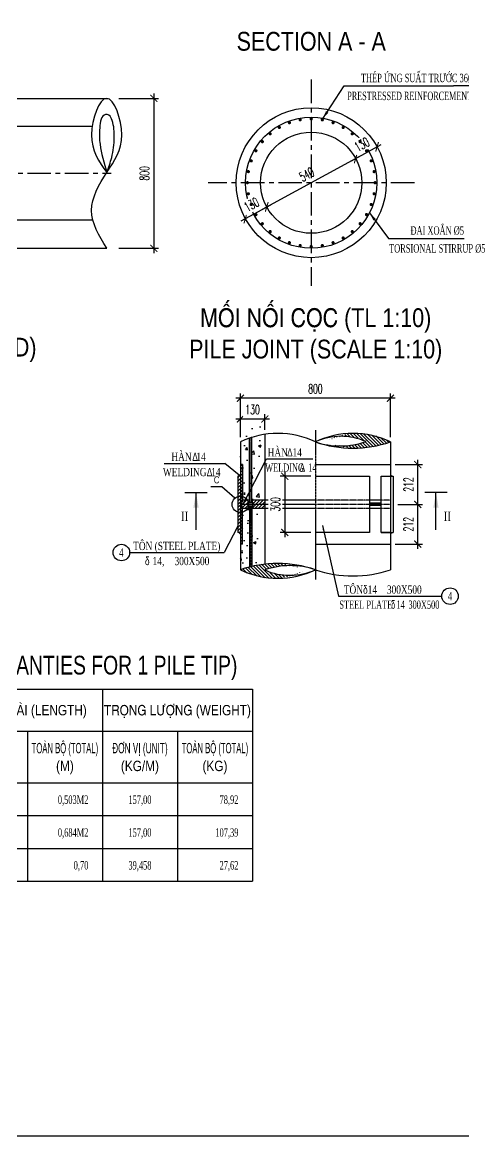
# Model space of a CAD drawing. Extents: x -687 to 808890, y -259 to 107959.
# Drawn here: x 770627 to 772981, y 62222 to 68161 of the extents above; entities that cross this region are included whole.
import ezdxf
from ezdxf.enums import TextEntityAlignment as Align

# ---------------------------------------------------------------- set-up
doc = ezdxf.new("R2010")
doc.units = 0
doc.header["$MEASUREMENT"] = 0
doc.header["$PDMODE"] = 3
doc.linetypes.add('CENTER', pattern=[2, 1.25, -0.25, 0.25, -0.25])
doc.linetypes.add('HIDDEN', pattern=[0.375, 0.25, -0.125])
doc.layers.get('0').update_dxf_attribs({"color": 3, "linetype": 'CONTINUOUS'})
doc.layers.get('DEFPOINTS').update_dxf_attribs({"linetype": 'CONTINUOUS'})
for name, color, linetype in [('HARCH', 9, 'CONTINUOUS'), ('Hatch', 5, 'CONTINUOUS'), ('khuat', 8, 'HIDDEN'), ('Kich thuoc', 4, 'CONTINUOUS'), ('KTHUOC', 2, 'CONTINUOUS'), ('Manh', 9, 'CONTINUOUS'), ('Net vang', 2, 'CONTINUOUS'), ('Text', 3, 'CONTINUOUS'), ('Thep chu', 1, 'CONTINUOUS'), ('Thep dai', 6, 'CONTINUOUS'), ('Tim', 8, 'CENTER'), ('VIEN', 3, 'CONTINUOUS')]:
    doc.layers.add(name, color=color, linetype=linetype)
doc.styles.add('DIM', font='isocp.shx')
doc.styles.add('HOA', font='Vhavan.ttf')
doc.styles.add('Kichthuoc', font='romans.shx', dxfattribs={"width": 0.6})
doc.styles.get("Standard").update_dxf_attribs({"font": 'vntimeh.shx', "width": 0.65})
doc.styles.add('SYMBOL', font='greeks.shx', dxfattribs={"width": 0.8})
doc.styles.add('Ten', font='Vharialn.ttf')
doc.linetypes.add('WELD', pattern='A,0.3,[130,ltypeshp.shx,S=0.25,R=0,X=0,Y=0.25],0.3', length=0.6)
doc.dimstyles.new('10a', dxfattribs={"dimscale": 200, "dimtxt": 0.22, "dimasz": 0.12, "dimexe": 0.12, "dimexo": 0.12, "dimgap": 0.1, "dimtad": 1, "dimdec": 0, "dimlfac": 0.5, "dimzin": 0, "dimdsep": 46, "dimtxsty": 'DIM', "dimblk": 'OBLIQUE', "dimcen": 0.09, "dimdle": 0.12, "dimclrd": 4, "dimclre": 4, "dimclrt": 3, "dimadec": 0, "dimazin": 0, "dimtfac": 1, "dimtdec": 0, "dimtmove": 0, "dimatfit": 0, "dimfxl": 1, "dimtolj": 1, "dimtzin": 0, "dimarcsym": 0})
doc.dimstyles.new('Dim 250', dxfattribs={"dimscale": 250, "dimtxt": 0.2, "dimasz": 0.15, "dimexe": 0.1, "dimexo": 0.1, "dimgap": 0.1, "dimtad": 1, "dimdec": 0, "dimlfac": -1, "dimzin": 0, "dimdsep": 46, "dimtxsty": 'Kichthuoc', "dimblk": 'ARCHTICK', "dimcen": 0.1, "dimdle": 0.1, "dimclrd": 4, "dimclre": 4, "dimclrt": 3, "dimadec": 0, "dimazin": 0, "dimtfac": 1, "dimtdec": 0, "dimtix": 1, "dimtmove": 2, "dimatfit": 3, "dimfxl": 1, "dimtfill": 1, "dimtolj": 1, "dimtzin": 0, "dimarcsym": 0})
doc.dimstyles.new('Le 250', dxfattribs={"dimscale": 250, "dimtxt": 0.22, "dimasz": 0.18, "dimexe": 0.1, "dimexo": 0.2, "dimgap": 0.1, "dimtad": 1, "dimdec": 0, "dimzin": 0, "dimdsep": 46, "dimtxsty": 'Kichthuoc', "dimblk": 'ARCHTICK', "dimcen": 0, "dimdle": 0.1, "dimclrd": 2, "dimclre": 2, "dimclrt": 256, "dimadec": 0, "dimazin": 0, "dimtfac": 1, "dimtdec": 0, "dimtix": 1, "dimtmove": 2, "dimatfit": 3, "dimfxl": 1, "dimtolj": 1, "dimtzin": 0, "dimarcsym": 0})
pattern_1 = [(135, (761014.759, 66771.763), (-8.838835, -8.838835), [])]

# ---------------------------------------------------------------- blocks, each defined once
blk = doc.blocks.new('_ArchTick')
at = {"color": 0, "linetype": 'ByBlock', "const_width": 0.15}
blk.add_lwpolyline([(-0.5, -0.5), (0.5, 0.5)], dxfattribs=at)
blk = doc.blocks.new('*D213')
at = {"layer": 'DEFPOINTS', "color": 0}
for p in [(771116, 67755.4), (771116, 66955.4), (771328.2, 66955.4)]:
    blk.add_point(p, dxfattribs=at)
at = {"layer": 'Kich thuoc', "color": 4, "lineweight": -2}
for p, q in [((771328.2, 67780.4), (771328.2, 66930.4)), ((771141, 67755.4), (771353.2, 67755.4)), ((771141, 66955.4), (771353.2, 66955.4))]:
    blk.add_line(p, q, dxfattribs=at)
at = {"layer": 'Kich thuoc', "color": 4, "lineweight": -2, "xscale": 37.5, "yscale": 37.5, "zscale": 37.5}
for p, rotation in [((771328.2, 67755.4), 90), ((771328.2, 66955.4), 270)]:
    blk.add_blockref('_ArchTick', p, dxfattribs=dict(at, rotation=rotation))
at = {"layer": 'Kich thuoc', "color": 3, "insert": (771278.2, 67355.4), "char_height": 50, "attachment_point": 5, "rotation": 90, "style": 'Kichthuoc', "bg_fill": 3, "box_fill_scale": 1.25, "bg_fill_color": 9, "bg_fill_true_color": 13158600, "bg_fill_transparency": 0}
blk.add_mtext('\\A1;800', dxfattribs=at)
blk = doc.blocks.new('*D224')
at = {"layer": 'Kich thuoc', "color": 4, "lineweight": -2}
for p, q in [((771794.3, 67102.1), (771952.4, 67188.2)), ((771942.4, 67154.3), (771942.4, 67154.3)), ((771828.2, 67092.1), (771828.2, 67092.1))]:
    blk.add_line(p, q, dxfattribs=at)
at = {"layer": 'Kich thuoc', "color": 4, "lineweight": -2, "xscale": 37.5, "yscale": 37.5, "zscale": 37.5}
for p, rotation in [((771930.4, 67176.2), 28.58698925842274), ((771816.3, 67114), 208.5869892584228)]:
    blk.add_blockref('_ArchTick', p, dxfattribs=dict(at, rotation=rotation))
at = {"layer": 'Kich thuoc', "color": 3, "insert": (771849.4, 67189), "char_height": 50, "attachment_point": 5, "rotation": 28.58699, "style": 'Kichthuoc', "bg_fill": 3, "box_fill_scale": 1.25, "bg_fill_color": 9, "bg_fill_true_color": 13158600, "bg_fill_transparency": 14498124}
blk.add_mtext('\\A1;130', dxfattribs=at)
at = {"layer": 'DEFPOINTS', "color": 0}
for p in [(771930.4, 67176.2), (771930.4, 67176.2), (771816.3, 67114)]:
    blk.add_point(p, dxfattribs=at)
blk = doc.blocks.new('*D225')
at = {"layer": 'DEFPOINTS', "color": 0}
for p in [(772404.6, 67434.6), (772404.6, 67434.6), (771930.4, 67176.2)]:
    blk.add_point(p, dxfattribs=at)
at = {"layer": 'Kich thuoc', "color": 4, "lineweight": -2}
for p, q in [((771908.5, 67164.3), (772426.5, 67446.6)), ((772416.5, 67412.7), (772416.5, 67412.7)), ((771942.4, 67154.3), (771942.4, 67154.3))]:
    blk.add_line(p, q, dxfattribs=at)
at = {"layer": 'Kich thuoc', "color": 4, "lineweight": -2, "xscale": 37.5, "yscale": 37.5, "zscale": 37.5}
for p, rotation in [((772404.6, 67434.6), 28.58698925857877), ((771930.4, 67176.2), 208.5869892585787)]:
    blk.add_blockref('_ArchTick', p, dxfattribs=dict(at, rotation=rotation))
at = {"layer": 'Kich thuoc', "color": 3, "insert": (772143.6, 67349.3), "char_height": 50, "attachment_point": 5, "rotation": 28.58699, "style": 'Kichthuoc', "bg_fill": 3, "box_fill_scale": 1.25, "bg_fill_color": 9, "bg_fill_true_color": 13158600, "bg_fill_transparency": 11732736}
blk.add_mtext('\\A1;540', dxfattribs=at)
blk = doc.blocks.new('*D226')
at = {"layer": 'Kich thuoc', "color": 4, "lineweight": -2}
for p, q in [((772382.6, 67422.6), (772540.7, 67508.8)), ((772530.7, 67474.9), (772530.7, 67474.9)), ((772416.5, 67412.7), (772416.5, 67412.7))]:
    blk.add_line(p, q, dxfattribs=at)
at = {"layer": 'Kich thuoc', "color": 4, "lineweight": -2, "xscale": 37.5, "yscale": 37.5, "zscale": 37.5}
for p, rotation in [((772518.7, 67496.8), 28.58698925876108), ((772404.6, 67434.6), 208.5869892587611)]:
    blk.add_blockref('_ArchTick', p, dxfattribs=dict(at, rotation=rotation))
at = {"layer": 'Kich thuoc', "color": 3, "insert": (772437.7, 67509.6), "char_height": 50, "attachment_point": 5, "rotation": 28.58699, "style": 'Kichthuoc', "bg_fill": 3, "box_fill_scale": 1.25, "bg_fill_color": 9, "bg_fill_true_color": 13158600, "bg_fill_transparency": 14907884}
blk.add_mtext('\\A1;130', dxfattribs=at)
at = {"layer": 'DEFPOINTS', "color": 0}
for p in [(772518.7, 67496.8), (772518.7, 67496.8), (772404.6, 67434.6)]:
    blk.add_point(p, dxfattribs=at)
blk = doc.blocks.new('*D375')
at = {"layer": 'DEFPOINTS', "color": 0}
for p in [(771919.7, 65962.3), (771789.7, 65922.9)]:
    blk.add_point(p, dxfattribs=at)
at = {"layer": 'Kich thuoc', "color": 4, "lineweight": -2}
for p, q in [((771944.7, 66045), (771764.7, 66045)), ((771789.7, 65947.9), (771789.7, 66070)), ((771919.7, 65987.3), (771919.7, 66070))]:
    blk.add_line(p, q, dxfattribs=at)
at = {"layer": 'Kich thuoc', "color": 4, "lineweight": -2, "xscale": 37.5, "yscale": 37.5, "zscale": 37.5, "rotation": 180}
blk.add_blockref('_ArchTick', (771789.7, 66045), dxfattribs=at)
at = {"layer": 'Kich thuoc', "color": 4, "lineweight": -2, "xscale": 37.5, "yscale": 37.5, "zscale": 37.5}
blk.add_blockref('_ArchTick', (771919.7, 66045), dxfattribs=at)
at = {"layer": 'Kich thuoc', "color": 3, "insert": (771854.7, 66095), "char_height": 50, "attachment_point": 5, "style": 'Kichthuoc', "bg_fill": 3, "box_fill_scale": 1.25, "bg_fill_color": 9, "bg_fill_true_color": 13158600, "bg_fill_transparency": 4342556}
blk.add_mtext('\\A1;130', dxfattribs=at)
at = {"layer": 'DEFPOINTS', "color": 0}
blk.add_point((771789.7, 66045), dxfattribs=at)
blk = doc.blocks.new('Cati-i')
at = {"layer": 'Text'}
for p, q in [((-3, 0), (3, 0)), ((0, -10), (0, 0))]:
    blk.add_line(p, q, dxfattribs=at)
blk.add_solid([(-0.7, -4.03), (0.7, -4.03), (0, 0)], dxfattribs=at)
at = {"layer": 'Text', "width": 0.8}
blk.add_attdef('I', text='', height=2.5, dxfattribs=at).set_placement((-3.04, -7.62), align=Align.CENTER)
blk = doc.blocks.new('*D376')
at = {"layer": 'DEFPOINTS', "color": 0}
for p in [(772603.7, 65589.8), (772735.2, 65589.8), (772589.7, 65377.8)]:
    blk.add_point(p, dxfattribs=at)
at = {"layer": 'Kich thuoc', "color": 4, "lineweight": -2}
for p, q in [((772628.7, 65589.8), (772760.2, 65589.8)), ((772735.2, 65352.8), (772735.2, 65614.8)), ((772614.7, 65377.8), (772760.2, 65377.8))]:
    blk.add_line(p, q, dxfattribs=at)
at = {"layer": 'Kich thuoc', "color": 4, "lineweight": -2, "xscale": 37.5, "yscale": 37.5, "zscale": 37.5}
for p, rotation in [((772735.2, 65589.8), 90), ((772735.2, 65377.8), 270)]:
    blk.add_blockref('_ArchTick', p, dxfattribs=dict(at, rotation=rotation))
at = {"layer": 'Kich thuoc', "color": 3, "insert": (772685.2, 65483.8), "char_height": 50, "attachment_point": 5, "rotation": 90, "style": 'Kichthuoc', "bg_fill": 3, "box_fill_scale": 1.25, "bg_fill_color": 9, "bg_fill_true_color": 13158600, "bg_fill_transparency": 12586764}
blk.add_mtext('\\A1;212', dxfattribs=at)
blk = doc.blocks.new('*D377')
at = {"layer": 'DEFPOINTS', "color": 0}
for p in [(772589.7, 65801.8), (772735.2, 65801.8), (772603.7, 65589.8)]:
    blk.add_point(p, dxfattribs=at)
at = {"layer": 'Kich thuoc', "color": 4, "lineweight": -2}
for p, q in [((772735.2, 65564.8), (772735.2, 65826.8)), ((772614.7, 65801.8), (772760.2, 65801.8)), ((772628.7, 65589.8), (772760.2, 65589.8))]:
    blk.add_line(p, q, dxfattribs=at)
at = {"layer": 'Kich thuoc', "color": 4, "lineweight": -2, "xscale": 37.5, "yscale": 37.5, "zscale": 37.5}
for p, rotation in [((772735.2, 65801.8), 90), ((772735.2, 65589.8), 270)]:
    blk.add_blockref('_ArchTick', p, dxfattribs=dict(at, rotation=rotation))
at = {"layer": 'Kich thuoc', "color": 3, "insert": (772685.2, 65695.8), "char_height": 50, "attachment_point": 5, "rotation": 90, "style": 'Kichthuoc', "bg_fill": 3, "box_fill_scale": 1.25, "bg_fill_color": 9, "bg_fill_true_color": 13158600, "bg_fill_transparency": 12585216}
blk.add_mtext('\\A1;212', dxfattribs=at)
blk = doc.blocks.new('_Oblique')
at = {"color": 0, "linetype": 'ByBlock', "lineweight": -2}
blk.add_line((-0.5, -0.5), (0.5, 0.5), dxfattribs=at)
blk = doc.blocks.new('*D378')
at = {"layer": 'DEFPOINTS', "color": 0}
for p in [(772189.7, 65739.8), (772026.3, 65439.8), (772189.7, 65439.8)]:
    blk.add_point(p, dxfattribs=at)
at = {"layer": 'Kich thuoc', "color": 4, "lineweight": -2}
for p, q in [((772026.3, 65764.8), (772026.3, 65414.8)), ((772164.7, 65739.8), (772001.3, 65739.8)), ((772164.7, 65439.8), (772001.3, 65439.8))]:
    blk.add_line(p, q, dxfattribs=at)
at = {"layer": 'Kich thuoc', "color": 4, "lineweight": -2, "xscale": 37.5, "yscale": 37.5, "zscale": 37.5}
for p, rotation in [((772026.3, 65739.8), 90), ((772026.3, 65439.8), 270)]:
    blk.add_blockref('_ArchTick', p, dxfattribs=dict(at, rotation=rotation))
at = {"layer": 'Kich thuoc', "color": 3, "insert": (771976.3, 65589.8), "char_height": 50, "attachment_point": 5, "rotation": 90, "style": 'Kichthuoc', "bg_fill": 3, "box_fill_scale": 1.25, "bg_fill_color": 9, "bg_fill_true_color": 13158600, "bg_fill_transparency": 2239608}
blk.add_mtext('\\A1;300', dxfattribs=at)
blk = doc.blocks.new('*D379')
at = {"layer": 'DEFPOINTS', "color": 0}
for p in [(771789.7, 66155.9), (771789.7, 65979.1), (772589.7, 65922.9)]:
    blk.add_point(p, dxfattribs=at)
at = {"layer": 'Kich thuoc', "color": 4, "lineweight": -2}
for p, q in [((771789.7, 66004.1), (771789.7, 66180.9)), ((772589.7, 65947.9), (772589.7, 66180.9)), ((772614.7, 66155.9), (771764.7, 66155.9))]:
    blk.add_line(p, q, dxfattribs=at)
at = {"layer": 'Kich thuoc', "color": 4, "lineweight": -2, "xscale": 37.5, "yscale": 37.5, "zscale": 37.5, "rotation": 180}
blk.add_blockref('_ArchTick', (771789.7, 66155.9), dxfattribs=at)
at = {"layer": 'Kich thuoc', "color": 4, "lineweight": -2, "xscale": 37.5, "yscale": 37.5, "zscale": 37.5}
blk.add_blockref('_ArchTick', (772589.7, 66155.9), dxfattribs=at)
at = {"layer": 'Kich thuoc', "color": 3, "insert": (772189.7, 66205.9), "char_height": 50, "attachment_point": 5, "style": 'Kichthuoc', "bg_fill": 3, "box_fill_scale": 1.25, "bg_fill_color": 9, "bg_fill_true_color": 13158600, "bg_fill_transparency": 0}
blk.add_mtext('\\A1;800', dxfattribs=at)

msp = doc.modelspace()

# ---------------------------------------------------------------- hatches: boundary and pattern name
at = {"layer": 'HARCH'}
h = msp.add_hatch(dxfattribs=at)
h.set_pattern_fill('ANSI31', color=256, scale=100, angle=90, style=0)
h.set_pattern_definition(pattern_1)
h.paths.add_polyline_path([(771919.7, 65239.6, -0.177243), (772112.6, 65250.8, 0.173829), (771789.7, 65241.1, 0.245422), (772123.5, 65232.6, -0.241912)])
at = {"layer": 'Hatch'}
h = msp.add_hatch(dxfattribs=at)
h.set_pattern_fill('ANSI31', color=256, scale=100, angle=90, style=0)
h.set_pattern_definition(pattern_1)
h.paths.add_polyline_path([(771801.7, 65801.8), (771789.7, 65801.8), (771789.7, 65601.8), (771801.7, 65601.8)])
h.paths.add_polyline_path([(771801.7, 65577.8), (771789.7, 65577.8), (771789.7, 65377.8), (771801.7, 65377.8)])
h = msp.add_hatch(dxfattribs=at)
h.set_pattern_fill('ANSI31', color=256, scale=100, style=0)
h.set_pattern_definition([(45, (0, -35105.928), (-8.83883476, 8.83883476), [])])
h.paths.add_polyline_path([(771789.7, 65739.8), (771775.7, 65739.8), (771775.7, 65631.3, -0.081492), (771789.7, 65633.6)])
h.paths.add_polyline_path([(771789.7, 65583.3), (771789.7, 65633.6, 0.081492), (771775.7, 65631.3), (771775.7, 65548.3, 0.081492), (771789.7, 65546)])
h.paths.add_polyline_path([(771789.7, 65546, -0.081492), (771775.7, 65548.3), (771775.7, 65439.8), (771789.7, 65439.8)])

# ---------------------------------------------------------------- linework, layer by layer
for p, q in [((770154.6, 67755.4), (771083.4, 67755.4)), ((770154.6, 66955.4), (771077.1, 66955.4)), ((768354.2, 64604.6), (771854.2, 64604.6)), ((771054.2, 64604.6), (771054.2, 63579.6)), ((771854.2, 64604.6), (771854.2, 63579.6)), ((770254.2, 64379.6), (771854.2, 64379.6)), ((770654.2, 64379.6), (770654.2, 63579.6)), ((771454.2, 64379.6), (771454.2, 63579.6)), ((768354.2, 64104.6), (771854.2, 64104.6)), ((768354.2, 63929.6), (771854.2, 63929.6)), ((768354.2, 63754.6), (771854.2, 63754.6)), ((768354.2, 63754.6), (771854.2, 63754.6)), ((768354.2, 63579.6), (771854.2, 63579.6))]:
    msp.add_line(p, q)
msp.add_circle((772167.5, 67305.4), 270)
at = {"layer": 'Hatch', "color": 9}
for p, q in [((770999.9, 67605.4), (770174.6, 67605.4)), ((771003.5, 67105.4), (770174.6, 67105.4))]:
    msp.add_line(p, q, dxfattribs=at)
at = {"layer": 'Hatch'}
for p, q in [((772487.7, 65596.3), (772487.7, 65583.3)), ((772507.7, 65596.3), (772507.7, 65583.3)), ((772527.7, 65596.3), (772527.7, 65583.3))]:
    msp.add_line(p, q, dxfattribs=at)
for points in [[(771789.7, 65739.8), (771789.7, 65751.8), (771775.7, 65739.8)], [(772589.7, 65739.8), (772589.7, 65751.8), (772603.7, 65739.8)], [(771789.7, 65439.8), (771775.7, 65439.8), (771789.7, 65427.8)], [(772589.7, 65439.8), (772603.7, 65439.8), (772589.7, 65427.8)]]:
    msp.add_solid(points, dxfattribs=at)
at = {"layer": 'khuat'}
for p, q in [((772477.7, 65611.8), (772189.7, 65611.8)), ((772477.7, 65589.8), (772189.7, 65589.8)), ((772477.7, 65567.8), (772189.7, 65567.8)), ((772589.7, 65611.8), (772539.7, 65611.8)), ((772589.7, 65589.8), (772539.7, 65589.8)), ((772589.7, 65567.8), (772539.7, 65567.8))]:
    msp.add_line(p, q, dxfattribs=at)
at = {"layer": 'KTHUOC'}
for p, q in [((771383.5, 65808.5), (771707.3, 65808.5)), ((771929, 65832.1), (772175.6, 65832.1)), ((771199.4, 65332.9), (771704.1, 65332.9)), ((772312.6, 65100.1), (772863.7, 65100.1))]:
    msp.add_line(p, q, dxfattribs=at)
for centre in [(771155.4, 65332.9), (772907.7, 65100.1)]:
    msp.add_circle(centre, 44, dxfattribs=at)
for centre, radius, start, end in [((772389.7, 65504.2), 464.1, 64.46988, 115.53012), ((772389.7, 66509.8), 620, 251.18228, 288.81772), ((771989.7, 64654.2), 620, 71.18228, 108.81772), ((771989.7, 65659.8), 464.1, 244.46988, 295.53012), ((772056.9, 64845.1), 417.7, 71.45052, 109.16813), ((772053.1, 65540), 328.6, 246.05221, 294.56644), ((772389.7, 65828), 620, 251.18228, 288.81772)]:
    msp.add_arc(centre, radius, start, end, dxfattribs=at)
msp.add_solid([(771789.7, 65596.3), (771803.7, 65591.3), (771789.7, 65583.3), (771803.7, 65588.3)], dxfattribs=at)
at = {"layer": 'Manh', "linetype": 'WELD', "ltscale": 22}
for p, q in [((772189.7, 65739.8), (772477.7, 65739.8)), ((772477.7, 65739.8), (772477.7, 65439.8)), ((772477.7, 65739.8), (772477.7, 65439.8)), ((772539.7, 65439.8), (772539.7, 65739.8)), ((772539.7, 65739.8), (772589.7, 65739.8)), ((772477.7, 65439.8), (772189.7, 65439.8)), ((772589.7, 65439.8), (772539.7, 65439.8))]:
    msp.add_line(p, q, dxfattribs=at)
at = {"layer": 'Net vang'}
msp.add_line((768354.2, 64104.6), (771854.2, 64104.6), dxfattribs=at)
at = {"layer": 'Thep chu', "const_width": 8.56}
for points in [[(772104.2, 67639.9, 1), (772112.6, 67641.4, 1)], [(772163.2, 67645.8, 1), (772171.8, 67645.8, 1)], [(772222.4, 67641.4, 1), (772230.8, 67639.9, 1)], [(771993.6, 67598.1, 1), (772001, 67602.3, 1)], [(772047, 67623.8, 1), (772055.1, 67626.7, 1)], [(772279.9, 67626.7, 1), (772287.9, 67623.8, 1)], [(771904, 67520.9, 1), (771909.5, 67527.5, 1)], [(771945.4, 67563.4, 1), (771952, 67568.9, 1)], [(771846.2, 67417.8, 1), (771849.1, 67425.9, 1)], [(771831.5, 67360.3, 1), (771833, 67368.7, 1)], [(772502, 67368.7, 1), (772503.5, 67360.3, 1)], [(771827.1, 67301.1, 1), (771827.1, 67309.7, 1)], [(772507.9, 67309.7, 1), (772507.9, 67301.1, 1)], [(772503.5, 67250.5, 1), (772502, 67242.1, 1)], [(772488.8, 67193, 1), (772485.9, 67185, 1)], [(771952, 67041.9, 1), (771945.4, 67047.4, 1)], [(772389.6, 67047.4, 1), (772383, 67041.9, 1)], [(772431, 67089.9, 1), (772425.5, 67083.3, 1)], [(772001, 67008.5, 1), (771993.6, 67012.8, 1)], [(772055.1, 66984.1, 1), (772047, 66987, 1)], [(772287.9, 66987, 1), (772279.9, 66984.1, 1)], [(772341.4, 67012.8, 1), (772334, 67008.5, 1)], [(772112.6, 66969.4, 1), (772104.2, 66970.9, 1)], [(772171.8, 66965, 1), (772163.2, 66965, 1)], [(772230.8, 66970.9, 1), (772222.4, 66969.4, 1)]]:
    msp.add_lwpolyline(points, format="xyb", close=True, dxfattribs=at)
at = {"layer": 'Thep dai'}
msp.add_circle((772167.5, 67305.4), 350, dxfattribs=at)
at = {"layer": 'Tim'}
for p, q in [((772189.7, 65985), (772189.7, 65189.6)), ((771844.7, 65947.7), (771844.7, 65599.8)), ((771844.7, 65579.8), (771844.7, 65259))]:
    msp.add_line(p, q, dxfattribs=at)
at = {"layer": 'VIEN'}
for p, q in [((771838.6, 65601.8), (771838.6, 65945.4)), ((771850.8, 65601.8), (771850.8, 65949.8)), ((771919.7, 65965.4), (771919.7, 65614.8)), ((771789.7, 65922.9), (771789.7, 65596.3)), ((772589.7, 65922.9), (772589.7, 65589.8)), ((771801.7, 65801.8), (771789.7, 65801.8)), ((771801.7, 65801.8), (771801.7, 65601.8)), ((772189.7, 65801.8), (772589.7, 65801.8)), ((771789.7, 65739.8), (771775.7, 65739.8)), ((771775.7, 65739.8), (771775.7, 65439.8)), ((771789.7, 65727.8), (771789.7, 65451.8)), ((772189.7, 65739.8), (772477.7, 65739.8)), ((772539.7, 65739.8), (772603.7, 65739.8)), ((772603.7, 65739.8), (772603.7, 65439.8)), ((771801.7, 65601.8), (771789.7, 65601.8)), ((771803.7, 65591.3), (771789.7, 65596.3)), ((771803.7, 65588.3), (771789.7, 65583.3)), ((771789.7, 65583.3), (771789.7, 65241.1)), ((771801.7, 65577.8), (771789.7, 65577.8)), ((771838.6, 65611.8), (771801.7, 65611.8)), ((771801.7, 65377.8), (771801.7, 65577.8)), ((771838.6, 65567.8), (771801.7, 65567.8)), ((771803.7, 65591.3), (771803.7, 65589.8)), ((771803.7, 65588.3), (771803.7, 65589.8)), ((772189.7, 65589.8), (771803.7, 65589.8)), ((771832.7, 65589.8), (771832.7, 65601.8)), ((771832.7, 65601.8), (771837.7, 65601.8)), ((771832.7, 65589.8), (771832.7, 65577.8)), ((771832.7, 65577.8), (771837.7, 65577.8)), ((771837.7, 65601.8), (771837.7, 65611.8)), ((771837.7, 65571.8), (771837.7, 65577.9)), ((771837.7, 65577.8), (771837.7, 65567.8)), ((771838.6, 65601.8), (771850.8, 65601.8)), ((771838.6, 65591.8), (771850.8, 65591.8)), ((771838.6, 65587.8), (771850.8, 65587.8)), ((771838.6, 65577.8), (771838.6, 65257.3)), ((771838.6, 65577.8), (771850.8, 65577.8)), ((772189.7, 65611.8), (771850.8, 65611.8)), ((771850.8, 65577.8), (771850.8, 65260.5)), ((772189.7, 65567.8), (771850.8, 65567.8)), ((771851.7, 65601.8), (771851.7, 65611.8)), ((771851.7, 65601.8), (771856.7, 65601.8)), ((771851.7, 65577.8), (771856.7, 65577.8)), ((771851.7, 65577.8), (771851.7, 65567.8)), ((771856.7, 65589.8), (771856.7, 65601.8)), ((771856.7, 65589.8), (771856.7, 65577.8)), ((771919.7, 65614.8), (771919.7, 65564.8)), ((772539.7, 65611.8), (772477.7, 65611.8)), ((772539.7, 65596.3), (772477.7, 65596.3)), ((772539.7, 65589.8), (772477.7, 65589.8)), ((772539.7, 65583.3), (772477.7, 65583.3)), ((772539.7, 65567.8), (772477.7, 65567.8)), ((772589.7, 65589.8), (772589.7, 65241.1)), ((771919.7, 65564.8), (771919.7, 65272.1)), ((771789.7, 65439.8), (771775.7, 65439.8)), ((772539.7, 65439.8), (772603.7, 65439.8)), ((771801.7, 65377.8), (771789.7, 65377.8)), ((772189.7, 65377.8), (772589.7, 65377.8))]:
    msp.add_line(p, q, dxfattribs=at)
msp.add_circle((771789.7, 65589.8), 43.8, dxfattribs=at)
for centre, start, end in [((771838.6, 65596.8), 90, 270), ((771838.6, 65582.8), 90, 270), ((771850.8, 65596.8), 270, 90), ((771850.8, 65582.8), 270, 90)]:
    msp.add_arc(centre, 5, start, end, dxfattribs=at)

# ---------------------------------------------------------------- block references
at = {"layer": 'Hatch', "xscale": 20, "yscale": 20, "zscale": 20}
msp.add_blockref('Cati-i', (771553.2, 65653.3), dxfattribs=at).add_auto_attribs({'I': 'II'})
at = {"layer": 'Hatch'}
ref = msp.add_blockref('Cati-i', (772832.5, 65653.3), dxfattribs=dict(at, xscale=-20, yscale=20, zscale=20))
ref.add_attrib('I', 'II', dxfattribs={"layer": 'Text', "height": 50, "width": 0.8}).set_placement((772893.4, 65500.9), align=Align.CENTER)

# ---------------------------------------------------------------- texts
at = {"layer": 'Text', "color": 3, "style": 'Ten'}
for s, p in [('Section A - A', (772167.5, 68009.7)), ('mèi nèi cäc (TL 1:10)', (772191.4, 66535.4)), ('Chi tiÕt ®Çu cäc (details of pile head)', (769482.2, 66378.3)), ('pile joint (scale 1:10)', (772191.4, 66368))]:
    msp.add_text(s, height=100, dxfattribs=at).set_placement(p, align=Align.CENTER)
at = {"layer": 'Text'}
for s, height, width, p in [('thÐp øng suÊt tr\xadíc 36%%c10.7', 45, 0.65, (772773, 67841.6)), ('prestressed reinforcement 36%%c10.7', 45, 0.6, (772773, 67746)), ('®ai xo¾n %%C5', 45, 0.65, (772839.3, 67028.3)), ('torsional stirrup %%C5', 45, 0.65, (772839.3, 66932.6)), ('T«n (steel plate)', 44, 0.75, (771450.4, 65345.9)), ('14,', 44, 0.75, (771352.9, 65265.5)), ('300x500', 44, 0.75, (771531.5, 65265.5)), ('T«n  14', 44, 0.75, (772429.7, 65113.1)), ('300x500', 44, 0.75, (772663.8, 65113.1)), ('steel plate  14', 44, 0.6, (772491.8, 65032.7)), ('300x500', 44, 0.6, (772768.3, 65032.7)), ('157,00', 45, 0.65, (771254.2, 63992.1)), ('157,00', 45, 0.65, (771254.2, 63817.1)), ('39,458', 45, 0.65, (771254.2, 63642.1))]:
    msp.add_text(s, height=height, dxfattribs=dict(at, width=width)).set_placement(p, align=Align.CENTER)
at = {"layer": 'Text', "width": 0.75}
for s, p in [('Hµn  14', (771421.9, 65821.5)), ('welding  14', (771376.8, 65740.1))]:
    msp.add_text(s, height=44, dxfattribs=at).set_placement(p)
at = {"layer": 'Text', "style": 'SYMBOL'}
for s, width, p in [('D', 0.75, (771533.4, 65821.5)), ('D', 0.75, (772038.7, 65845.1)), ('D', 0.75, (771610.7, 65740.1)), ('d', 0.75, (771281, 65265.5)), ('d', 0.75, (772443.9, 65113.1)), ('d', 0.6, (772593.8, 65032.7))]:
    msp.add_text(s, height=44, dxfattribs=dict(at, width=width)).set_placement(p)
at = {"layer": 'Text', "color": 3, "style": 'HOA', "width": 0.85}
msp.add_text('c', height=37.5, dxfattribs=at).set_placement((771647.9, 65701.6))
at = {"layer": 'Text', "width": 0.7}
for p in [(771155.4, 65332.9), (772907.7, 65100.1)]:
    msp.add_text('4', height=44, dxfattribs=at).set_placement(p, align=Align.MIDDLE)
at = {"layer": 'Text', "color": 3, "style": 'Ten', "width": 0.9}
msp.add_text('vËt liÖu cho mét mòi cäc (table of quanties for 1 pile tip)', height=100, dxfattribs=at).set_placement((770088.5, 64682.2), align=Align.CENTER)
at = {"layer": 'Text', "style": 'Ten'}
for s, p in [('chiÒu dµi (length)', (770654.2, 64464.6)), ('träng l\xadîng (weight)', (771454.2, 64464.6)), ('(m)', (770854.2, 64167.1)), ('(kg/m)', (771254.2, 64167.1)), ('(kg)', (771654.2, 64167.1))]:
    msp.add_text(s, height=55, dxfattribs=at).set_placement(p, align=Align.CENTER)
for s, width, p in [('toµn bé (total)', 0.65, (770854.2, 64262.1)), ('®¬n vÞ (unit)', 0.7, (771254.2, 64262.1)), ('toµn bé (total)', 0.65, (771654.2, 64262.1))]:
    msp.add_text(s, height=55, dxfattribs=dict(at, width=width)).set_placement(p, align=Align.CENTER)
at = {"layer": 'Text', "width": 0.65}
for s, p in [('0,503m2', (770979.2, 63992.1)), ('78,92', (771779.2, 63992.1)), ('0,684m2', (770979.2, 63817.1)), ('107,39', (771779.2, 63817.1)), ('0,70', (770979.2, 63642.1)), ('27,62', (771779.2, 63642.1))]:
    msp.add_text(s, height=45, dxfattribs=at).set_placement(p, align=Align.RIGHT)

# ---------------------------------------------------------------- dimensions: what is measured, and where the dimension line sits
at = {"layer": 'Kich thuoc'}
dim = msp.add_linear_dim(base=(771328.2, 66955.4), p1=(771116, 67755.4), p2=(771116, 66955.4), angle=90, dimstyle='Dim 250', dxfattribs=at)
dim.commit()
dim.dimension.update_dxf_attribs({"geometry": '*D213', "text_midpoint": (771278.2, 67355.4)})

# ---------------------------------------------------------------- leaders
for points in [[(772227.3, 67644.9), (772343.6, 67821.3), (772926, 67821.3)], [(773434.8, 67633), (773177.3, 67821.3), (772926, 67821.3)], [(772478.2, 67144.2), (772578.7, 67007.9), (772982.4, 67007.9)]]:
    msp.add_leader(points, dimstyle='Le 250', override={"dimtad": 0}, dxfattribs=at)
at = {"layer": 'KTHUOC'}
for points in [[(771783.7, 65745.8), (771707.3, 65808.5)], [(771759.4, 65623.5), (771691.2, 65683.1), (771632.1, 65683.1)], [(771775.7, 65473), (771704.1, 65332.9)], [(772227.4, 65476.3), (772312.6, 65100.1)]]:
    msp.add_leader(points, dimstyle='10a', dxfattribs=at)

# ---------------------------------------------------------------- next in the draw order: linework, layer by layer
at = {"layer": 'Net vang'}
for points, knots in [([(771077.1, 66955.4), (771036.7, 67022.1), (770956, 67155.3), (771076.7, 67367.7), (771198.5, 67528.5), (771076.8, 67866.4), (770955.9, 67530.5), (771036.2, 67417.1), (771077.1, 67359.4)], [0, 0, 0, 0, 217.550511, 435.101022, 652.651533, 862.881742, 1073.007423, 1290.557934, 1290.557934, 1290.557934, 1290.557934]), ([(771077.1, 67359.4), (771062.3, 67410.9), (771039.2, 67491.5), (771036.5, 67586.6), (771047.6, 67673.6), (771095.7, 67666.5), (771115.2, 67616.6), (771120.5, 67541.9), (771109.2, 67445.8), (771087, 67386), (771077.1, 67359.4)], [0, 0, 0, 0, 155.255889, 243.008911, 319.962243, 337.767249, 370.835349, 463.424431, 569.804282, 654.888435, 654.888435, 654.888435, 654.888435])]:
    msp.add_open_spline(points, degree=3, knots=knots, dxfattribs=at)
at = {"layer": 'Tim', "ltscale": 100}
msp.add_line((769454.6, 67355.4), (771101.4, 67355.4), dxfattribs=at)

# ---------------------------------------------------------------- next in the draw order: dimensions: what is measured, and where the dimension line sits
at = {"layer": 'Kich thuoc'}
dim = msp.add_aligned_dim(p1=(771816.3, 67114), p2=(771930.4, 67176.2), distance=0, dimstyle='Dim 250', dxfattribs=at)
dim.commit()
dim.dimension.update_dxf_attribs({"geometry": '*D224', "text_midpoint": (771849.4, 67189)})

# ---------------------------------------------------------------- next in the draw order: linework, layer by layer
at = {"layer": 'Thep chu', "const_width": 8.56}
for points in [[(771833, 67242.1, 1), (771831.5, 67250.5, 1)], [(771849.1, 67185, 1), (771846.2, 67193, 1)], [(771909.5, 67083.3, 1), (771904, 67089.9, 1)]]:
    msp.add_lwpolyline(points, format="xyb", close=True, dxfattribs=at)

# ---------------------------------------------------------------- next in the draw order: dimensions: what is measured, and where the dimension line sits
at = {"layer": 'Kich thuoc'}
dim = msp.add_aligned_dim(p1=(771930.4, 67176.2), p2=(772404.6, 67434.6), distance=0, dimstyle='Dim 250', dxfattribs=at)
dim.commit()
dim.dimension.update_dxf_attribs({"geometry": '*D225', "text_midpoint": (772143.6, 67349.3)})

# ---------------------------------------------------------------- next in the draw order: linework, layer by layer
at = {"layer": 'Thep chu', "const_width": 8.56}
for points in [[(771870.6, 67471.9, 1), (771874.8, 67479.3, 1)], [(771874.8, 67131.5, 1), (771870.6, 67138.9, 1)], [(772464.4, 67138.9, 1), (772460.1, 67131.5, 1)]]:
    msp.add_lwpolyline(points, format="xyb", close=True, dxfattribs=at)
at = {"layer": 'Tim', "ltscale": 100}
for p, q in [((772167.5, 67855.4), (772167.5, 66755.4)), ((772167.5, 67855.4), (772167.5, 66755.4)), ((772717.5, 67305.4), (771617.5, 67305.4))]:
    msp.add_line(p, q, dxfattribs=at)

# ---------------------------------------------------------------- next in the draw order: dimensions: what is measured, and where the dimension line sits
at = {"layer": 'Kich thuoc'}
dim = msp.add_aligned_dim(p1=(772404.6, 67434.6), p2=(772518.7, 67496.8), distance=0, dimstyle='Dim 250', dxfattribs=at)
dim.commit()
dim.dimension.update_dxf_attribs({"geometry": '*D226', "text_midpoint": (772437.7, 67509.6)})

# ---------------------------------------------------------------- next in the draw order: linework, layer by layer
msp.add_circle((772167.5, 67305.4), 400)
at = {"layer": 'Thep chu'}
msp.add_lwpolyline([(766162.6, 62222.1), (778989.8, 62222.1), (778989.8, 106614), (766162.6, 106614)], close=True, dxfattribs=at)
at = {"layer": 'Thep chu', "const_width": 8.56}
for points in [[(772334, 67602.3, 1), (772341.4, 67598.1, 1)], [(772383, 67568.9, 1), (772389.6, 67563.4, 1)], [(772425.5, 67527.5, 1), (772431, 67520.9, 1)], [(772460.1, 67479.3, 1), (772464.4, 67471.9, 1)], [(772485.9, 67425.9, 1), (772488.8, 67417.8, 1)]]:
    msp.add_lwpolyline(points, format="xyb", close=True, dxfattribs=at)

# ---------------------------------------------------------------- next in the draw order: dimensions: what is measured, and where the dimension line sits
at = {"layer": 'Kich thuoc'}
dim = msp.add_linear_dim(base=(771789.7, 66045), p1=(771919.7, 65962.3), p2=(771789.7, 65922.9), dimstyle='Dim 250', dxfattribs=at)
dim.commit()
dim.dimension.update_dxf_attribs({"geometry": '*D375', "text_midpoint": (771854.7, 66095)})
for base, p1, p2, picture, middle in [((772026.3, 65439.8), (772189.7, 65739.8), (772189.7, 65439.8), '*D378', (771976.3, 65589.8)), ((772735.2, 65589.8), (772589.7, 65377.8), (772603.7, 65589.8), '*D376', (772685.2, 65483.8))]:
    dim = msp.add_linear_dim(base=base, p1=p1, p2=p2, angle=90, dimstyle='Dim 250', dxfattribs=at)
    dim.commit()
    dim.dimension.update_dxf_attribs({"geometry": picture, "text_midpoint": middle})

# ---------------------------------------------------------------- next in the draw order: hatches: boundary and pattern name
h = msp.add_hatch()
h.set_pattern_fill('AR-CONC', color=256, scale=20, style=0)
h.set_pattern_definition([(50, (774435.81, 66984.65), (143.452, -12.5504), [15, -165]), (355, (774435.81, 66984.65), (-27.75, 150.4384), [12, -132]), (100.4514, (774447.76, 66983.6), (115.702, 137.888), [12.748, -140.2284]), (46.184, (774435.81, 67024.65), (213.448, -33.104), [22.5, -247.5]), (96.6356, (774453.6, 67021.89), (186.933, 194.824), [19.122, -210.343]), (351.184, (774435.8, 67024.65), (186.932, 194.824), [18, -198]), (21, (774455.81, 67014.65), (119.3814, -80.5238), [15, -165]), (326, (774455.81, 67014.65), (48.663, 145.03), [12, -132]), (71.4514, (774465.76, 67007.94), (168.0445, 64.506), [12.748, -140.2284]), (37.5, (774435.81, 66984.646), (2.432, 66.5788), [0, -130.4, 0, -134, 0, -132.5]), (7.5, (774435.81, 66984.646), (52.6139, 78.8823), [0, -76.4, 0, -127.4, 0, -50.5]), (327.5, (774391.21, 66984.646), (106.7645, -4.511), [0, -50, 0, -156, 0, -207]), (317.5, (774371.21, 66984.65), (116.6372, 20.021), [0, -65, 0, -103.6, 0, -147])])
h.paths.add_polyline_path([(771899.7, 66024.2, 0.035044), (771850.8, 66011.6), (771850.8, 65611.8), (771899.7, 65611.8), (771899.7, 65614.8)])
h.paths.add_polyline_path([(771838.6, 66007.3, 0.037383), (771789.7, 65984.8), (771789.7, 65801.8), (771801.7, 65801.8), (771801.7, 65611.8), (771838.6, 65611.8)])
h.paths.add_polyline_path([(771899.7, 65564.8), (771899.7, 65567.8), (771850.8, 65567.8), (771850.8, 65260.5, -0.02602), (771899.7, 65269.8)])
h.paths.add_polyline_path([(771838.6, 65567.8), (771801.7, 65567.8), (771801.7, 65377.8), (771789.7, 65377.8), (771789.7, 65241.1, -0.026933), (771838.6, 65257.3)])
at = {"layer": 'Hatch'}
h = msp.add_hatch(dxfattribs=at)
h.set_pattern_fill('ANSI31', color=256, scale=100, style=0)
h.set_pattern_definition([(45, (761014.759, 66771.763), (-8.838835, 8.838835), [])])
h.paths.add_polyline_path([(771832.7, 65601.8), (771837.7, 65601.8), (771837.7, 65611.8), (771801.7, 65611.8), (771801.7, 65601.8), (771789.7, 65601.8), (771789.7, 65596.3), (771803.7, 65591.3), (771803.7, 65589.8), (771832.7, 65589.8)])
h.paths.add_polyline_path([(771837.7, 65577.8), (771832.7, 65577.8), (771832.7, 65589.8), (771803.7, 65589.8), (771803.7, 65588.3), (771789.7, 65583.3), (771789.7, 65577.8), (771801.7, 65577.8), (771801.7, 65567.8), (771837.7, 65567.8)])
h.paths.add_polyline_path([(771919.7, 65611.8), (771851.7, 65611.8), (771851.7, 65601.8), (771856.7, 65601.8), (771856.7, 65589.8), (771919.7, 65589.8)])
h.paths.add_polyline_path([(771919.7, 65589.8), (771856.7, 65589.8), (771856.7, 65577.8), (771851.7, 65577.8), (771851.7, 65567.8), (771919.7, 65567.8)])

# ---------------------------------------------------------------- next in the draw order: linework, layer by layer
at = {"layer": 'KTHUOC'}
msp.add_arc((771989.7, 65504.2), 464.1, 64.46988, 115.53012, dxfattribs=at)

# ---------------------------------------------------------------- next in the draw order: texts
at = {"layer": 'Text'}
for s, width, p in [('Hµn  14', 0.75, (771935.1, 65845.1)), ('welding  14', 0.6, (771922.2, 65763.7))]:
    msp.add_text(s, height=44, dxfattribs=dict(at, width=width)).set_placement(p)
at = {"layer": 'Text', "style": 'SYMBOL', "width": 0.75}
msp.add_text('D', height=44, dxfattribs=at).set_placement((772105.4, 65763.7))

# ---------------------------------------------------------------- next in the draw order: dimensions: what is measured, and where the dimension line sits
at = {"layer": 'Kich thuoc'}
dim = msp.add_linear_dim(base=(772735.2, 65801.8), p1=(772603.7, 65589.8), p2=(772589.7, 65801.8), angle=90, dimstyle='Dim 250', dxfattribs=at)
dim.commit()
dim.dimension.update_dxf_attribs({"geometry": '*D377', "text_midpoint": (772685.2, 65695.8)})

# ---------------------------------------------------------------- next in the draw order: leaders
at = {"layer": 'KTHUOC'}
msp.add_leader([(771803.7, 65591.3), (771929, 65832.1)], dimstyle='10a', dxfattribs=at)

# ---------------------------------------------------------------- next in the draw order: dimensions: what is measured, and where the dimension line sits
at = {"layer": 'Kich thuoc'}
dim = msp.add_linear_dim(base=(771789.7, 66155.9), p1=(772589.7, 65922.9), p2=(771789.7, 65979.1), dimstyle='Dim 250', dxfattribs=at)
dim.commit()
dim.dimension.update_dxf_attribs({"geometry": '*D379', "text_midpoint": (772189.7, 66205.9)})

# ---------------------------------------------------------------- next in the draw order: hatches: boundary and pattern name
at = {"layer": 'HARCH'}
h = msp.add_hatch(dxfattribs=at)
h.set_pattern_fill('ANSI31', color=256, scale=100, angle=90, style=0)
h.set_pattern_definition([(135, (761114.759, 66709.865), (-8.838835, -8.838835), [])])
h.paths.add_polyline_path([(772459.7, 65924.4, -0.177243), (772266.8, 65913.2, 0.173829), (772589.7, 65922.9, 0.245422), (772255.9, 65931.4, -0.241912)])

# ---------------------------------------------------------------- next in the draw order: linework, layer by layer
at = {"layer": 'KTHUOC'}
for centre, radius, start, end in [((772326.3, 65624), 328.6, 66.05221, 114.56644), ((772322.6, 66318.9), 417.7, 251.45052, 289.16813)]:
    msp.add_arc(centre, radius, start, end, dxfattribs=at)

doc.saveas('drawing.dxf')
